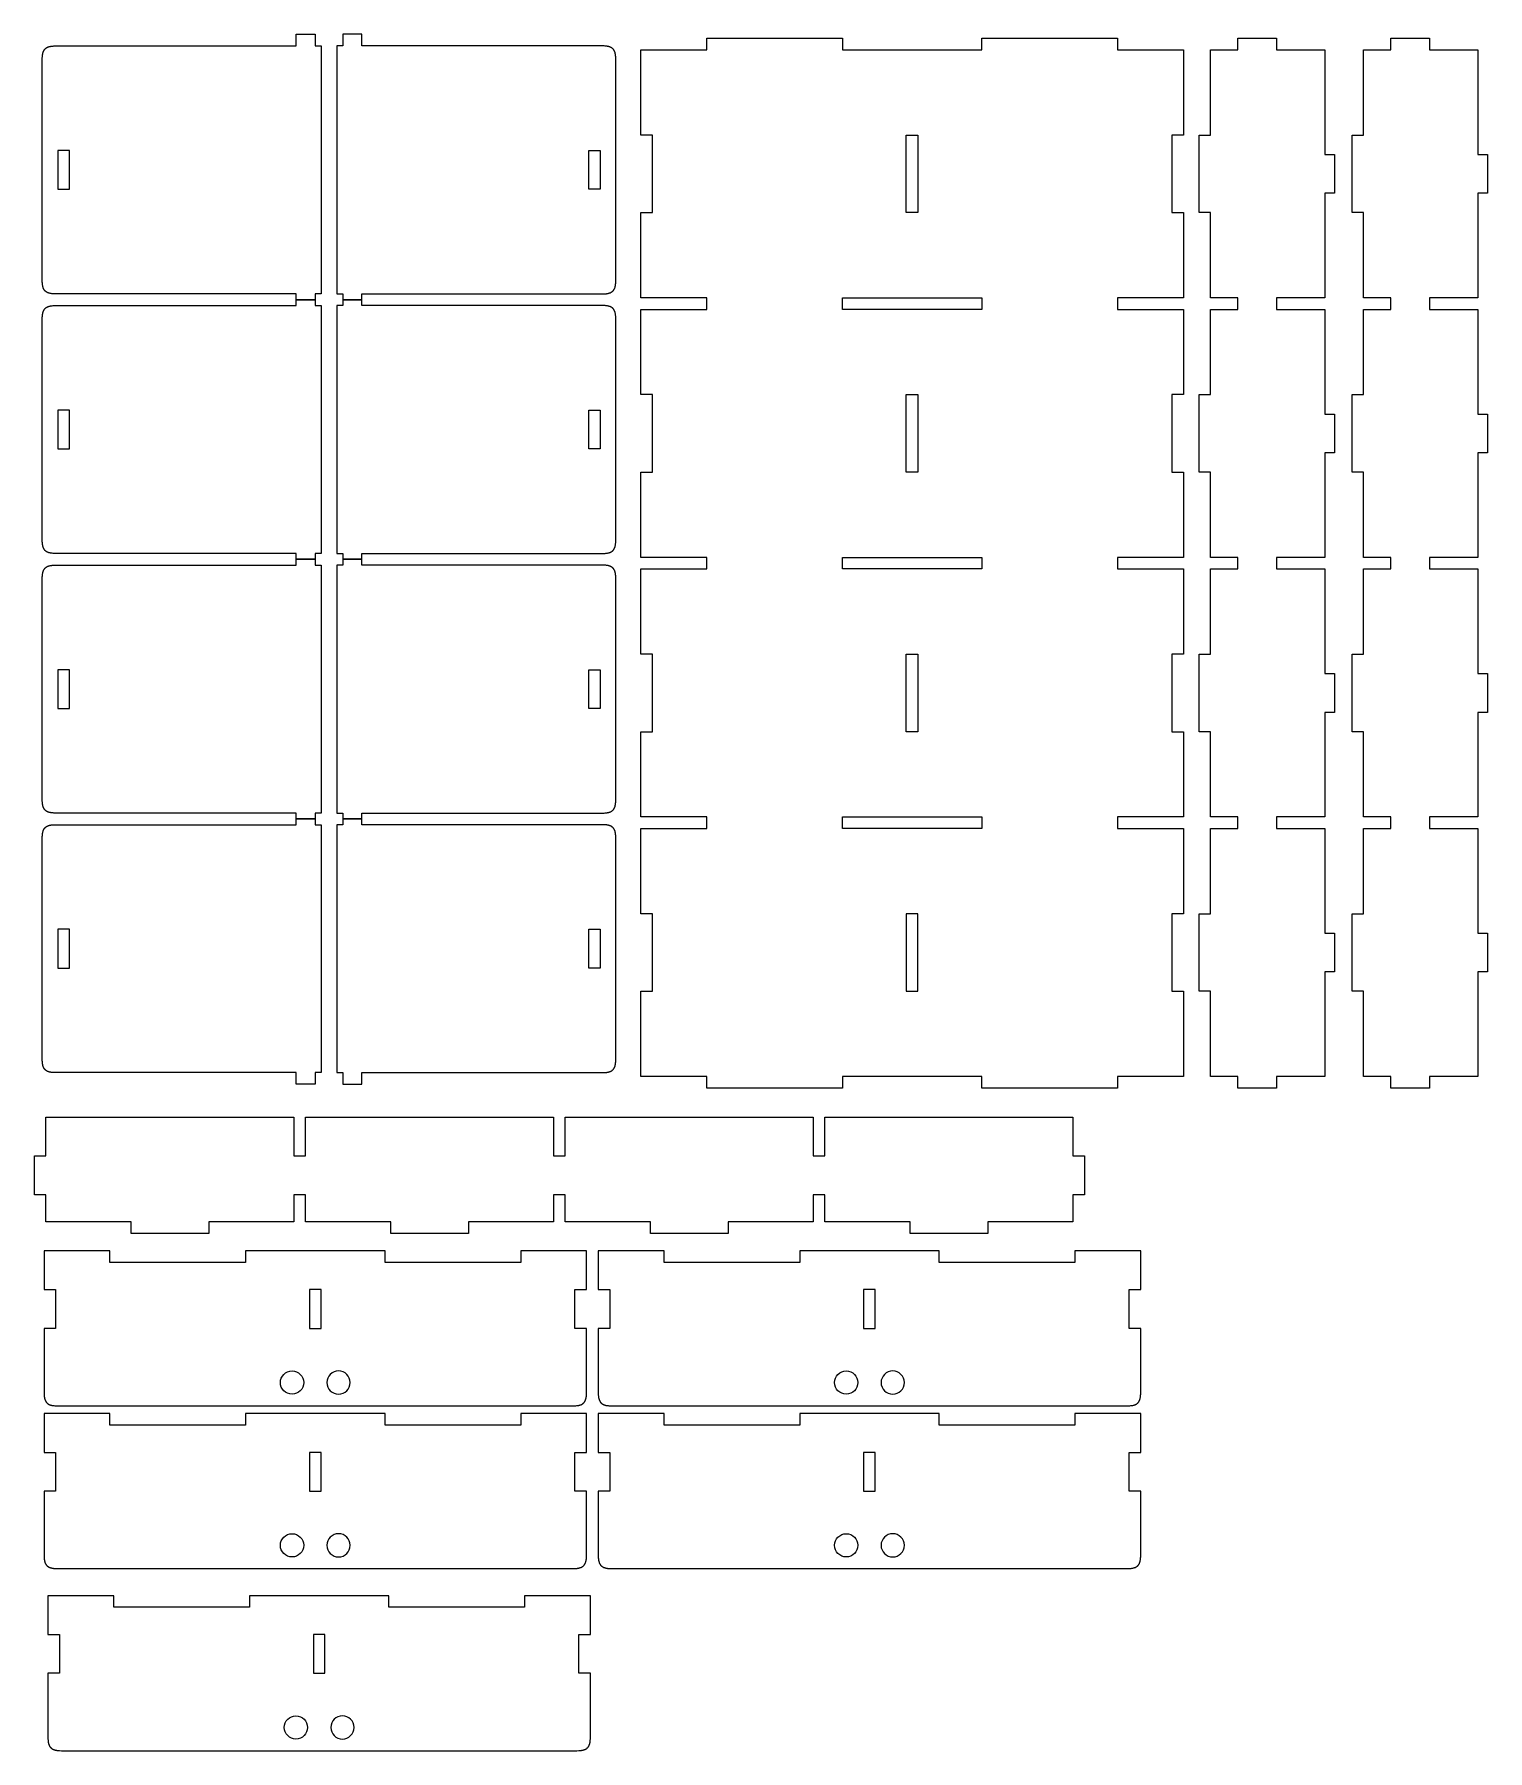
# Model space of a CAD drawing. Extents: x -250 to 126, y -771 to -328.
import ezdxf

# ---------------------------------------------------------------- set-up
doc = ezdxf.new("R2010")
doc.units = 0
doc.layers.add('DEFAULT', color=7, linetype='CONTINUOUS')

msp = doc.modelspace()

# ---------------------------------------------------------------- linework, layer by layer
at = {"layer": 'DEFAULT'}
for points in [[(-243.45, -331), (-181.91, -331), (-181.91, -328), (-177, -328), (-177, -331), (-175.45, -331), (-175.45, -395), (-177, -395), (-177, -396.5), (-181.91, -396.5), (-181.91, -395), (-243.45, -395), (-243.95, -395), (-244.44, -394.99), (-244.67, -394.97), (-244.91, -394.95), (-245.02, -394.94), (-245.13, -394.93), (-245.24, -394.91), (-245.34, -394.89), (-245.45, -394.87), (-245.55, -394.85), (-245.65, -394.82), (-245.75, -394.79), (-245.84, -394.76), (-245.93, -394.73), (-245.98, -394.71), (-246.02, -394.7), (-246.07, -394.68), (-246.11, -394.66), (-246.15, -394.64), (-246.19, -394.62), (-246.24, -394.59), (-246.28, -394.57), (-246.32, -394.55), (-246.35, -394.53), (-246.39, -394.5), (-246.43, -394.48), (-246.47, -394.45), (-246.5, -394.42), (-246.54, -394.4), (-246.57, -394.37), (-246.61, -394.34), (-246.64, -394.31), (-246.67, -394.28), (-246.7, -394.25), (-246.73, -394.22), (-246.76, -394.19), (-246.79, -394.15), (-246.82, -394.12), (-246.85, -394.08), (-246.88, -394.05), (-246.9, -394.01), (-246.93, -393.98), (-246.95, -393.94), (-246.98, -393.9), (-247, -393.86), (-247.03, -393.82), (-247.05, -393.78), (-247.07, -393.74), (-247.09, -393.7), (-247.11, -393.66), (-247.13, -393.61), (-247.15, -393.57), (-247.17, -393.53), (-247.18, -393.48), (-247.22, -393.39), (-247.25, -393.29), (-247.27, -393.2), (-247.3, -393.1), (-247.32, -392.99), (-247.34, -392.89), (-247.36, -392.78), (-247.38, -392.68), (-247.39, -392.56), (-247.41, -392.45), (-247.42, -392.22), (-247.44, -391.99), (-247.45, -391.5), (-247.45, -391), (-247.45, -335), (-247.45, -334.5), (-247.44, -334.01), (-247.42, -333.78), (-247.41, -333.55), (-247.39, -333.44), (-247.38, -333.32), (-247.36, -333.22), (-247.34, -333.11), (-247.32, -333.01), (-247.3, -332.9), (-247.27, -332.8), (-247.25, -332.71), (-247.22, -332.61), (-247.18, -332.52), (-247.17, -332.47), (-247.15, -332.43), (-247.13, -332.39), (-247.11, -332.34), (-247.09, -332.3), (-247.07, -332.26), (-247.05, -332.22), (-247.03, -332.18), (-247, -332.14), (-246.98, -332.1), (-246.95, -332.06), (-246.93, -332.02), (-246.9, -331.99), (-246.88, -331.95), (-246.85, -331.92), (-246.82, -331.88), (-246.79, -331.85), (-246.76, -331.81), (-246.73, -331.78), (-246.7, -331.75), (-246.67, -331.72), (-246.64, -331.69), (-246.61, -331.66), (-246.57, -331.63), (-246.54, -331.6), (-246.5, -331.58), (-246.47, -331.55), (-246.43, -331.52), (-246.39, -331.5), (-246.35, -331.47), (-246.32, -331.45), (-246.28, -331.43), (-246.24, -331.41), (-246.19, -331.38), (-246.15, -331.36), (-246.11, -331.34), (-246.07, -331.32), (-246.02, -331.3), (-245.98, -331.29), (-245.93, -331.27), (-245.84, -331.24), (-245.75, -331.21), (-245.65, -331.18), (-245.55, -331.15), (-245.45, -331.13), (-245.34, -331.11), (-245.24, -331.09), (-245.13, -331.07), (-245.02, -331.06), (-244.91, -331.05), (-244.67, -331.03), (-244.44, -331.01), (-243.95, -331)], [(-103.45, -331), (-165, -331), (-165, -328), (-169.91, -328), (-169.91, -331), (-171.45, -331), (-171.45, -395), (-169.91, -395), (-169.91, -396.5), (-165, -396.5), (-165, -395), (-103.45, -395), (-102.95, -395), (-102.47, -394.99), (-102.23, -394.97), (-102, -394.95), (-101.89, -394.94), (-101.78, -394.93), (-101.67, -394.91), (-101.56, -394.89), (-101.46, -394.87), (-101.36, -394.85), (-101.26, -394.82), (-101.16, -394.79), (-101.06, -394.76), (-100.97, -394.73), (-100.93, -394.71), (-100.88, -394.7), (-100.84, -394.68), (-100.8, -394.66), (-100.75, -394.64), (-100.71, -394.62), (-100.67, -394.59), (-100.63, -394.57), (-100.59, -394.55), (-100.55, -394.53), (-100.51, -394.5), (-100.48, -394.48), (-100.44, -394.45), (-100.4, -394.42), (-100.37, -394.4), (-100.33, -394.37), (-100.3, -394.34), (-100.27, -394.31), (-100.23, -394.28), (-100.2, -394.25), (-100.17, -394.22), (-100.14, -394.19), (-100.11, -394.15), (-100.08, -394.12), (-100.06, -394.08), (-100.03, -394.05), (-100, -394.01), (-99.98, -393.98), (-99.95, -393.94), (-99.93, -393.9), (-99.9, -393.86), (-99.88, -393.82), (-99.86, -393.78), (-99.84, -393.74), (-99.82, -393.7), (-99.8, -393.66), (-99.78, -393.61), (-99.76, -393.57), (-99.74, -393.53), (-99.72, -393.48), (-99.69, -393.39), (-99.66, -393.29), (-99.63, -393.2), (-99.61, -393.1), (-99.58, -392.99), (-99.56, -392.89), (-99.54, -392.78), (-99.53, -392.68), (-99.51, -392.56), (-99.5, -392.45), (-99.48, -392.22), (-99.47, -391.99), (-99.45, -391.5), (-99.45, -391), (-99.45, -335), (-99.45, -334.5), (-99.47, -334.01), (-99.48, -333.78), (-99.5, -333.55), (-99.51, -333.44), (-99.53, -333.32), (-99.54, -333.22), (-99.56, -333.11), (-99.58, -333.01), (-99.61, -332.9), (-99.63, -332.8), (-99.66, -332.71), (-99.69, -332.61), (-99.72, -332.52), (-99.74, -332.47), (-99.76, -332.43), (-99.78, -332.39), (-99.8, -332.34), (-99.82, -332.3), (-99.84, -332.26), (-99.86, -332.22), (-99.88, -332.18), (-99.9, -332.14), (-99.93, -332.1), (-99.95, -332.06), (-99.98, -332.02), (-100, -331.99), (-100.03, -331.95), (-100.06, -331.92), (-100.08, -331.88), (-100.11, -331.85), (-100.14, -331.81), (-100.17, -331.78), (-100.2, -331.75), (-100.23, -331.72), (-100.27, -331.69), (-100.3, -331.66), (-100.33, -331.63), (-100.37, -331.6), (-100.4, -331.58), (-100.44, -331.55), (-100.48, -331.52), (-100.51, -331.5), (-100.55, -331.47), (-100.59, -331.45), (-100.63, -331.43), (-100.67, -331.41), (-100.71, -331.38), (-100.75, -331.36), (-100.8, -331.34), (-100.84, -331.32), (-100.88, -331.3), (-100.93, -331.29), (-100.97, -331.27), (-101.06, -331.24), (-101.16, -331.21), (-101.26, -331.18), (-101.36, -331.15), (-101.46, -331.13), (-101.56, -331.11), (-101.67, -331.09), (-101.78, -331.07), (-101.89, -331.06), (-102, -331.05), (-102.23, -331.03), (-102.47, -331.01), (-102.95, -331)], [(47, -374), (47, -396), (30, -396), (30, -399), (47, -399), (47, -421), (44, -421), (44, -441), (47, -441), (47, -463), (30, -463), (30, -466), (47, -466), (47, -488), (44, -488), (44, -508), (47, -508), (47, -530), (30, -530), (30, -533), (47, -533), (47, -555), (44, -555), (44, -575), (47, -575), (47, -597), (30, -597), (30, -600), (-5, -600), (-5, -597), (-41, -597), (-41, -600), (-76, -600), (-76, -597), (-93, -597), (-93, -575), (-90, -575), (-90, -555), (-93, -555), (-93, -533), (-76, -533), (-76, -530), (-93, -530), (-93, -508), (-90, -508), (-90, -488), (-93, -488), (-93, -466), (-76, -466), (-76, -463), (-93, -463), (-93, -441), (-90, -441), (-90, -421), (-93, -421), (-93, -399), (-76, -399), (-76, -396), (-93, -396), (-93, -374), (-90, -374), (-90, -354), (-93, -354), (-93, -332), (-76, -332), (-76, -329), (-41, -329), (-41, -332), (-5, -332), (-5, -329), (30, -329), (30, -332), (47, -332), (47, -354), (44, -354), (44, -374)], [(83.52, -463), (71.04, -463), (71.04, -466), (83.52, -466), (83.52, -493), (86.04, -493), (86.04, -503), (83.52, -503), (83.52, -530), (71.04, -530), (71.04, -533), (83.52, -533), (83.52, -560), (86.04, -560), (86.04, -570), (83.52, -570), (83.52, -597), (71.04, -597), (71.04, -600), (61.04, -600), (61.04, -597), (54.04, -597), (54.04, -575), (51.04, -575), (51.04, -555), (54.04, -555), (54.04, -533), (61.04, -533), (61.04, -530), (54.04, -530), (54.04, -508), (51.04, -508), (51.04, -488), (54.04, -488), (54.04, -466), (61.04, -466), (61.04, -463), (54.04, -463), (54.04, -441), (51.04, -441), (51.04, -421), (54.04, -421), (54.04, -399), (61.04, -399), (61.04, -396), (54.04, -396), (54.04, -374), (51.04, -374), (51.04, -354), (54.04, -354), (54.04, -332), (61.04, -332), (61.04, -329), (71.04, -329), (71.04, -332), (83.52, -332), (83.52, -359), (86.04, -359), (86.04, -369), (83.52, -369), (83.52, -396), (71.04, -396), (71.04, -399), (83.52, -399), (83.52, -426), (86.04, -426), (86.04, -436), (83.52, -436)], [(123, -463), (110.52, -463), (110.52, -466), (123, -466), (123, -493), (125.52, -493), (125.52, -503), (123, -503), (123, -530), (110.52, -530), (110.52, -533), (123, -533), (123, -560), (125.52, -560), (125.52, -570), (123, -570), (123, -597), (110.52, -597), (110.52, -600), (100.52, -600), (100.52, -597), (93.52, -597), (93.52, -575), (90.52, -575), (90.52, -555), (93.52, -555), (93.52, -533), (100.52, -533), (100.52, -530), (93.52, -530), (93.52, -508), (90.52, -508), (90.52, -488), (93.52, -488), (93.52, -466), (100.52, -466), (100.52, -463), (93.52, -463), (93.52, -441), (90.52, -441), (90.52, -421), (93.52, -421), (93.52, -399), (100.52, -399), (100.52, -396), (93.52, -396), (93.52, -374), (90.52, -374), (90.52, -354), (93.52, -354), (93.52, -332), (100.52, -332), (100.52, -329), (110.52, -329), (110.52, -332), (123, -332), (123, -359), (125.52, -359), (125.52, -369), (123, -369), (123, -396), (110.52, -396), (110.52, -399), (123, -399), (123, -426), (125.52, -426), (125.52, -436), (123, -436)], [(-21.5, -354), (-21.5, -374), (-24.5, -374), (-24.5, -354)], [(-243.45, -368), (-240.45, -368), (-240.45, -358), (-243.45, -358)], [(-103.45, -368), (-106.45, -368), (-106.45, -358), (-103.45, -358)], [(-243.45, -462), (-243.95, -462), (-244.44, -461.99), (-244.67, -461.97), (-244.91, -461.95), (-245.02, -461.94), (-245.13, -461.93), (-245.24, -461.91), (-245.34, -461.89), (-245.45, -461.87), (-245.55, -461.85), (-245.65, -461.82), (-245.75, -461.79), (-245.84, -461.76), (-245.93, -461.73), (-245.98, -461.71), (-246.02, -461.7), (-246.07, -461.68), (-246.11, -461.66), (-246.15, -461.64), (-246.19, -461.62), (-246.24, -461.59), (-246.28, -461.57), (-246.32, -461.55), (-246.35, -461.53), (-246.39, -461.5), (-246.43, -461.48), (-246.47, -461.45), (-246.5, -461.42), (-246.54, -461.4), (-246.57, -461.37), (-246.61, -461.34), (-246.64, -461.31), (-246.67, -461.28), (-246.7, -461.25), (-246.73, -461.22), (-246.76, -461.19), (-246.79, -461.15), (-246.82, -461.12), (-246.85, -461.08), (-246.88, -461.05), (-246.9, -461.01), (-246.93, -460.98), (-246.95, -460.94), (-246.98, -460.9), (-247, -460.86), (-247.03, -460.82), (-247.05, -460.78), (-247.07, -460.74), (-247.09, -460.7), (-247.11, -460.66), (-247.13, -460.61), (-247.15, -460.57), (-247.17, -460.53), (-247.18, -460.48), (-247.22, -460.39), (-247.25, -460.29), (-247.27, -460.2), (-247.3, -460.1), (-247.32, -459.99), (-247.34, -459.89), (-247.36, -459.78), (-247.38, -459.68), (-247.39, -459.56), (-247.41, -459.45), (-247.42, -459.22), (-247.44, -458.99), (-247.45, -458.5), (-247.45, -458), (-247.45, -402), (-247.45, -401.5), (-247.44, -401.01), (-247.42, -400.78), (-247.41, -400.55), (-247.39, -400.44), (-247.38, -400.32), (-247.36, -400.22), (-247.34, -400.11), (-247.32, -400.01), (-247.3, -399.9), (-247.27, -399.8), (-247.25, -399.71), (-247.22, -399.61), (-247.18, -399.52), (-247.17, -399.47), (-247.15, -399.43), (-247.13, -399.39), (-247.11, -399.34), (-247.09, -399.3), (-247.07, -399.26), (-247.05, -399.22), (-247.03, -399.18), (-247, -399.14), (-246.98, -399.1), (-246.95, -399.06), (-246.93, -399.02), (-246.9, -398.99), (-246.88, -398.95), (-246.85, -398.92), (-246.82, -398.88), (-246.79, -398.85), (-246.76, -398.81), (-246.73, -398.78), (-246.7, -398.75), (-246.67, -398.72), (-246.64, -398.69), (-246.61, -398.66), (-246.57, -398.63), (-246.54, -398.6), (-246.5, -398.58), (-246.47, -398.55), (-246.43, -398.52), (-246.39, -398.5), (-246.35, -398.47), (-246.32, -398.45), (-246.28, -398.43), (-246.24, -398.41), (-246.19, -398.38), (-246.15, -398.36), (-246.11, -398.34), (-246.07, -398.32), (-246.02, -398.3), (-245.98, -398.29), (-245.93, -398.27), (-245.84, -398.24), (-245.75, -398.21), (-245.65, -398.18), (-245.55, -398.15), (-245.45, -398.13), (-245.34, -398.11), (-245.24, -398.09), (-245.13, -398.07), (-245.02, -398.06), (-244.91, -398.05), (-244.67, -398.03), (-244.44, -398.01), (-243.95, -398), (-243.45, -398), (-181.91, -398), (-181.91, -396.5), (-177, -396.5), (-177, -398), (-175.45, -398), (-175.45, -462), (-177, -462), (-177, -463.5), (-181.91, -463.5), (-181.91, -462)], [(-103.45, -462), (-102.95, -462), (-102.47, -461.99), (-102.23, -461.97), (-102, -461.95), (-101.89, -461.94), (-101.78, -461.93), (-101.67, -461.91), (-101.56, -461.89), (-101.46, -461.87), (-101.36, -461.85), (-101.26, -461.82), (-101.16, -461.79), (-101.06, -461.76), (-100.97, -461.73), (-100.93, -461.71), (-100.88, -461.7), (-100.84, -461.68), (-100.8, -461.66), (-100.75, -461.64), (-100.71, -461.62), (-100.67, -461.59), (-100.63, -461.57), (-100.59, -461.55), (-100.55, -461.53), (-100.51, -461.5), (-100.48, -461.48), (-100.44, -461.45), (-100.4, -461.42), (-100.37, -461.4), (-100.33, -461.37), (-100.3, -461.34), (-100.27, -461.31), (-100.23, -461.28), (-100.2, -461.25), (-100.17, -461.22), (-100.14, -461.19), (-100.11, -461.15), (-100.08, -461.12), (-100.06, -461.08), (-100.03, -461.05), (-100, -461.01), (-99.98, -460.98), (-99.95, -460.94), (-99.93, -460.9), (-99.9, -460.86), (-99.88, -460.82), (-99.86, -460.78), (-99.84, -460.74), (-99.82, -460.7), (-99.8, -460.66), (-99.78, -460.61), (-99.76, -460.57), (-99.74, -460.53), (-99.72, -460.48), (-99.69, -460.39), (-99.66, -460.29), (-99.63, -460.2), (-99.61, -460.1), (-99.58, -459.99), (-99.56, -459.89), (-99.54, -459.78), (-99.53, -459.68), (-99.51, -459.56), (-99.5, -459.45), (-99.48, -459.22), (-99.47, -458.99), (-99.45, -458.5), (-99.45, -458), (-99.45, -402), (-99.45, -401.5), (-99.47, -401.01), (-99.48, -400.78), (-99.5, -400.55), (-99.51, -400.44), (-99.53, -400.32), (-99.54, -400.22), (-99.56, -400.11), (-99.58, -400.01), (-99.61, -399.9), (-99.63, -399.8), (-99.66, -399.71), (-99.69, -399.61), (-99.72, -399.52), (-99.74, -399.47), (-99.76, -399.43), (-99.78, -399.39), (-99.8, -399.34), (-99.82, -399.3), (-99.84, -399.26), (-99.86, -399.22), (-99.88, -399.18), (-99.9, -399.14), (-99.93, -399.1), (-99.95, -399.06), (-99.98, -399.02), (-100, -398.99), (-100.03, -398.95), (-100.06, -398.92), (-100.08, -398.88), (-100.11, -398.85), (-100.14, -398.81), (-100.17, -398.78), (-100.2, -398.75), (-100.23, -398.72), (-100.27, -398.69), (-100.3, -398.66), (-100.33, -398.63), (-100.37, -398.6), (-100.4, -398.58), (-100.44, -398.55), (-100.48, -398.52), (-100.51, -398.5), (-100.55, -398.47), (-100.59, -398.45), (-100.63, -398.43), (-100.67, -398.41), (-100.71, -398.38), (-100.75, -398.36), (-100.8, -398.34), (-100.84, -398.32), (-100.88, -398.3), (-100.93, -398.29), (-100.97, -398.27), (-101.06, -398.24), (-101.16, -398.21), (-101.26, -398.18), (-101.36, -398.15), (-101.46, -398.13), (-101.56, -398.11), (-101.67, -398.09), (-101.78, -398.07), (-101.89, -398.06), (-102, -398.05), (-102.23, -398.03), (-102.47, -398.01), (-102.95, -398), (-103.45, -398), (-165, -398), (-165, -396.5), (-169.91, -396.5), (-169.91, -398), (-171.45, -398), (-171.45, -462), (-169.91, -462), (-169.91, -463.5), (-165, -463.5), (-165, -462)], [(-5, -399), (-41, -399), (-41, -396), (-5, -396)], [(-243.45, -435), (-240.45, -435), (-240.45, -425), (-243.45, -425)], [(-103.45, -435), (-106.45, -435), (-106.45, -425), (-103.45, -425)], [(-21.5, -421), (-21.5, -441), (-24.5, -441), (-24.5, -421)], [(-243.45, -529), (-243.95, -529), (-244.44, -528.99), (-244.67, -528.97), (-244.91, -528.95), (-245.02, -528.94), (-245.13, -528.93), (-245.24, -528.91), (-245.34, -528.89), (-245.45, -528.87), (-245.55, -528.85), (-245.65, -528.82), (-245.75, -528.79), (-245.84, -528.76), (-245.93, -528.73), (-245.98, -528.71), (-246.02, -528.7), (-246.07, -528.68), (-246.11, -528.66), (-246.15, -528.64), (-246.19, -528.62), (-246.24, -528.59), (-246.28, -528.57), (-246.32, -528.55), (-246.35, -528.53), (-246.39, -528.5), (-246.43, -528.48), (-246.47, -528.45), (-246.5, -528.42), (-246.54, -528.4), (-246.57, -528.37), (-246.61, -528.34), (-246.64, -528.31), (-246.67, -528.28), (-246.7, -528.25), (-246.73, -528.22), (-246.76, -528.19), (-246.79, -528.15), (-246.82, -528.12), (-246.85, -528.08), (-246.88, -528.05), (-246.9, -528.01), (-246.93, -527.98), (-246.95, -527.94), (-246.98, -527.9), (-247, -527.86), (-247.03, -527.82), (-247.05, -527.78), (-247.07, -527.74), (-247.09, -527.7), (-247.11, -527.66), (-247.13, -527.61), (-247.15, -527.57), (-247.17, -527.53), (-247.18, -527.48), (-247.22, -527.39), (-247.25, -527.29), (-247.27, -527.2), (-247.3, -527.1), (-247.32, -526.99), (-247.34, -526.89), (-247.36, -526.78), (-247.38, -526.68), (-247.39, -526.56), (-247.41, -526.45), (-247.42, -526.22), (-247.44, -525.99), (-247.45, -525.5), (-247.45, -525), (-247.45, -469), (-247.45, -468.5), (-247.44, -468.01), (-247.42, -467.78), (-247.41, -467.55), (-247.39, -467.44), (-247.38, -467.32), (-247.36, -467.22), (-247.34, -467.11), (-247.32, -467.01), (-247.3, -466.9), (-247.27, -466.8), (-247.25, -466.71), (-247.22, -466.61), (-247.18, -466.52), (-247.17, -466.47), (-247.15, -466.43), (-247.13, -466.39), (-247.11, -466.34), (-247.09, -466.3), (-247.07, -466.26), (-247.05, -466.22), (-247.03, -466.18), (-247, -466.14), (-246.98, -466.1), (-246.95, -466.06), (-246.93, -466.02), (-246.9, -465.99), (-246.88, -465.95), (-246.85, -465.92), (-246.82, -465.88), (-246.79, -465.85), (-246.76, -465.81), (-246.73, -465.78), (-246.7, -465.75), (-246.67, -465.72), (-246.64, -465.69), (-246.61, -465.66), (-246.57, -465.63), (-246.54, -465.6), (-246.5, -465.58), (-246.47, -465.55), (-246.43, -465.52), (-246.39, -465.5), (-246.35, -465.47), (-246.32, -465.45), (-246.28, -465.43), (-246.24, -465.41), (-246.19, -465.38), (-246.15, -465.36), (-246.11, -465.34), (-246.07, -465.32), (-246.02, -465.3), (-245.98, -465.29), (-245.93, -465.27), (-245.84, -465.24), (-245.75, -465.21), (-245.65, -465.18), (-245.55, -465.15), (-245.45, -465.13), (-245.34, -465.11), (-245.24, -465.09), (-245.13, -465.07), (-245.02, -465.06), (-244.91, -465.05), (-244.67, -465.03), (-244.44, -465.01), (-243.95, -465), (-243.45, -465), (-181.91, -465), (-181.91, -463.5), (-177, -463.5), (-177, -465), (-175.45, -465), (-175.45, -529), (-177, -529), (-177, -530.5), (-181.91, -530.5), (-181.91, -529)], [(-103.45, -529), (-102.95, -529), (-102.47, -528.99), (-102.23, -528.97), (-102, -528.95), (-101.89, -528.94), (-101.78, -528.93), (-101.67, -528.91), (-101.56, -528.89), (-101.46, -528.87), (-101.36, -528.85), (-101.26, -528.82), (-101.16, -528.79), (-101.06, -528.76), (-100.97, -528.73), (-100.93, -528.71), (-100.88, -528.7), (-100.84, -528.68), (-100.8, -528.66), (-100.75, -528.64), (-100.71, -528.62), (-100.67, -528.59), (-100.63, -528.57), (-100.59, -528.55), (-100.55, -528.53), (-100.51, -528.5), (-100.48, -528.48), (-100.44, -528.45), (-100.4, -528.42), (-100.37, -528.4), (-100.33, -528.37), (-100.3, -528.34), (-100.27, -528.31), (-100.23, -528.28), (-100.2, -528.25), (-100.17, -528.22), (-100.14, -528.19), (-100.11, -528.15), (-100.08, -528.12), (-100.06, -528.08), (-100.03, -528.05), (-100, -528.01), (-99.98, -527.98), (-99.95, -527.94), (-99.93, -527.9), (-99.9, -527.86), (-99.88, -527.82), (-99.86, -527.78), (-99.84, -527.74), (-99.82, -527.7), (-99.8, -527.66), (-99.78, -527.61), (-99.76, -527.57), (-99.74, -527.53), (-99.72, -527.48), (-99.69, -527.39), (-99.66, -527.29), (-99.63, -527.2), (-99.61, -527.1), (-99.58, -526.99), (-99.56, -526.89), (-99.54, -526.78), (-99.53, -526.68), (-99.51, -526.56), (-99.5, -526.45), (-99.48, -526.22), (-99.47, -525.99), (-99.45, -525.5), (-99.45, -525), (-99.45, -469), (-99.45, -468.5), (-99.47, -468.01), (-99.48, -467.78), (-99.5, -467.55), (-99.51, -467.44), (-99.53, -467.32), (-99.54, -467.22), (-99.56, -467.11), (-99.58, -467.01), (-99.61, -466.9), (-99.63, -466.8), (-99.66, -466.71), (-99.69, -466.61), (-99.72, -466.52), (-99.74, -466.47), (-99.76, -466.43), (-99.78, -466.39), (-99.8, -466.34), (-99.82, -466.3), (-99.84, -466.26), (-99.86, -466.22), (-99.88, -466.18), (-99.9, -466.14), (-99.93, -466.1), (-99.95, -466.06), (-99.98, -466.02), (-100, -465.99), (-100.03, -465.95), (-100.06, -465.92), (-100.08, -465.88), (-100.11, -465.85), (-100.14, -465.81), (-100.17, -465.78), (-100.2, -465.75), (-100.23, -465.72), (-100.27, -465.69), (-100.3, -465.66), (-100.33, -465.63), (-100.37, -465.6), (-100.4, -465.58), (-100.44, -465.55), (-100.48, -465.52), (-100.51, -465.5), (-100.55, -465.47), (-100.59, -465.45), (-100.63, -465.43), (-100.67, -465.41), (-100.71, -465.38), (-100.75, -465.36), (-100.8, -465.34), (-100.84, -465.32), (-100.88, -465.3), (-100.93, -465.29), (-100.97, -465.27), (-101.06, -465.24), (-101.16, -465.21), (-101.26, -465.18), (-101.36, -465.15), (-101.46, -465.13), (-101.56, -465.11), (-101.67, -465.09), (-101.78, -465.07), (-101.89, -465.06), (-102, -465.05), (-102.23, -465.03), (-102.47, -465.01), (-102.95, -465), (-103.45, -465), (-165, -465), (-165, -463.5), (-169.91, -463.5), (-169.91, -465), (-171.45, -465), (-171.45, -529), (-169.91, -529), (-169.91, -530.5), (-165, -530.5), (-165, -529)], [(-5, -466), (-41, -466), (-41, -463), (-5, -463)], [(-21.5, -488), (-21.5, -508), (-24.5, -508), (-24.5, -488)], [(-243.45, -502), (-240.45, -502), (-240.45, -492), (-243.45, -492)], [(-103.45, -502), (-106.45, -502), (-106.45, -492), (-103.45, -492)], [(-243.45, -532), (-181.91, -532), (-181.91, -530.5), (-177, -530.5), (-177, -532), (-175.45, -532), (-175.45, -596), (-177, -596), (-177, -599), (-181.91, -599), (-181.91, -596), (-243.45, -596), (-243.95, -596), (-244.44, -595.99), (-244.67, -595.97), (-244.91, -595.95), (-245.02, -595.94), (-245.13, -595.93), (-245.24, -595.91), (-245.34, -595.89), (-245.45, -595.87), (-245.55, -595.85), (-245.65, -595.82), (-245.75, -595.79), (-245.84, -595.76), (-245.93, -595.73), (-245.98, -595.71), (-246.02, -595.7), (-246.07, -595.68), (-246.11, -595.66), (-246.15, -595.64), (-246.19, -595.62), (-246.24, -595.59), (-246.28, -595.57), (-246.32, -595.55), (-246.35, -595.53), (-246.39, -595.5), (-246.43, -595.48), (-246.47, -595.45), (-246.5, -595.42), (-246.54, -595.4), (-246.57, -595.37), (-246.61, -595.34), (-246.64, -595.31), (-246.67, -595.28), (-246.7, -595.25), (-246.73, -595.22), (-246.76, -595.19), (-246.79, -595.15), (-246.82, -595.12), (-246.85, -595.08), (-246.88, -595.05), (-246.9, -595.01), (-246.93, -594.98), (-246.95, -594.94), (-246.98, -594.9), (-247, -594.86), (-247.03, -594.82), (-247.05, -594.78), (-247.07, -594.74), (-247.09, -594.7), (-247.11, -594.66), (-247.13, -594.61), (-247.15, -594.57), (-247.17, -594.53), (-247.18, -594.48), (-247.22, -594.39), (-247.25, -594.29), (-247.27, -594.2), (-247.3, -594.1), (-247.32, -593.99), (-247.34, -593.89), (-247.36, -593.78), (-247.38, -593.68), (-247.39, -593.56), (-247.41, -593.45), (-247.42, -593.22), (-247.44, -592.99), (-247.45, -592.5), (-247.45, -592), (-247.45, -536), (-247.45, -535.5), (-247.44, -535.01), (-247.42, -534.78), (-247.41, -534.55), (-247.39, -534.44), (-247.38, -534.32), (-247.36, -534.22), (-247.34, -534.11), (-247.32, -534.01), (-247.3, -533.9), (-247.27, -533.8), (-247.25, -533.71), (-247.22, -533.61), (-247.18, -533.52), (-247.17, -533.47), (-247.15, -533.43), (-247.13, -533.39), (-247.11, -533.34), (-247.09, -533.3), (-247.07, -533.26), (-247.05, -533.22), (-247.03, -533.18), (-247, -533.14), (-246.98, -533.1), (-246.95, -533.06), (-246.93, -533.02), (-246.9, -532.99), (-246.88, -532.95), (-246.85, -532.92), (-246.82, -532.88), (-246.79, -532.85), (-246.76, -532.81), (-246.73, -532.78), (-246.7, -532.75), (-246.67, -532.72), (-246.64, -532.69), (-246.61, -532.66), (-246.57, -532.63), (-246.54, -532.6), (-246.5, -532.58), (-246.47, -532.55), (-246.43, -532.52), (-246.39, -532.5), (-246.35, -532.47), (-246.32, -532.45), (-246.28, -532.43), (-246.24, -532.41), (-246.19, -532.38), (-246.15, -532.36), (-246.11, -532.34), (-246.07, -532.32), (-246.02, -532.3), (-245.98, -532.29), (-245.93, -532.27), (-245.84, -532.24), (-245.75, -532.21), (-245.65, -532.18), (-245.55, -532.15), (-245.45, -532.13), (-245.34, -532.11), (-245.24, -532.09), (-245.13, -532.07), (-245.02, -532.06), (-244.91, -532.05), (-244.67, -532.03), (-244.44, -532.01), (-243.95, -532)], [(-103.45, -532), (-165, -532), (-165, -530.5), (-169.91, -530.5), (-169.91, -532), (-171.45, -532), (-171.45, -596), (-169.91, -596), (-169.91, -599), (-165, -599), (-165, -596), (-103.45, -596), (-102.95, -596), (-102.47, -595.99), (-102.23, -595.97), (-102, -595.95), (-101.89, -595.94), (-101.78, -595.93), (-101.67, -595.91), (-101.56, -595.89), (-101.46, -595.87), (-101.36, -595.85), (-101.26, -595.82), (-101.16, -595.79), (-101.06, -595.76), (-100.97, -595.73), (-100.93, -595.71), (-100.88, -595.7), (-100.84, -595.68), (-100.8, -595.66), (-100.75, -595.64), (-100.71, -595.62), (-100.67, -595.59), (-100.63, -595.57), (-100.59, -595.55), (-100.55, -595.53), (-100.51, -595.5), (-100.48, -595.48), (-100.44, -595.45), (-100.4, -595.42), (-100.37, -595.4), (-100.33, -595.37), (-100.3, -595.34), (-100.27, -595.31), (-100.23, -595.28), (-100.2, -595.25), (-100.17, -595.22), (-100.14, -595.19), (-100.11, -595.15), (-100.08, -595.12), (-100.06, -595.08), (-100.03, -595.05), (-100, -595.01), (-99.98, -594.98), (-99.95, -594.94), (-99.93, -594.9), (-99.9, -594.86), (-99.88, -594.82), (-99.86, -594.78), (-99.84, -594.74), (-99.82, -594.7), (-99.8, -594.66), (-99.78, -594.61), (-99.76, -594.57), (-99.74, -594.53), (-99.72, -594.48), (-99.69, -594.39), (-99.66, -594.29), (-99.63, -594.2), (-99.61, -594.1), (-99.58, -593.99), (-99.56, -593.89), (-99.54, -593.78), (-99.53, -593.68), (-99.51, -593.56), (-99.5, -593.45), (-99.48, -593.22), (-99.47, -592.99), (-99.45, -592.5), (-99.45, -592), (-99.45, -536), (-99.45, -535.5), (-99.47, -535.01), (-99.48, -534.78), (-99.5, -534.55), (-99.51, -534.44), (-99.53, -534.32), (-99.54, -534.22), (-99.56, -534.11), (-99.58, -534.01), (-99.61, -533.9), (-99.63, -533.8), (-99.66, -533.71), (-99.69, -533.61), (-99.72, -533.52), (-99.74, -533.47), (-99.76, -533.43), (-99.78, -533.39), (-99.8, -533.34), (-99.82, -533.3), (-99.84, -533.26), (-99.86, -533.22), (-99.88, -533.18), (-99.9, -533.14), (-99.93, -533.1), (-99.95, -533.06), (-99.98, -533.02), (-100, -532.99), (-100.03, -532.95), (-100.06, -532.92), (-100.08, -532.88), (-100.11, -532.85), (-100.14, -532.81), (-100.17, -532.78), (-100.2, -532.75), (-100.23, -532.72), (-100.27, -532.69), (-100.3, -532.66), (-100.33, -532.63), (-100.37, -532.6), (-100.4, -532.58), (-100.44, -532.55), (-100.48, -532.52), (-100.51, -532.5), (-100.55, -532.47), (-100.59, -532.45), (-100.63, -532.43), (-100.67, -532.41), (-100.71, -532.38), (-100.75, -532.36), (-100.8, -532.34), (-100.84, -532.32), (-100.88, -532.3), (-100.93, -532.29), (-100.97, -532.27), (-101.06, -532.24), (-101.16, -532.21), (-101.26, -532.18), (-101.36, -532.15), (-101.46, -532.13), (-101.56, -532.11), (-101.67, -532.09), (-101.78, -532.07), (-101.89, -532.06), (-102, -532.05), (-102.23, -532.03), (-102.47, -532.01), (-102.95, -532)], [(-5, -533), (-41, -533), (-41, -530), (-5, -530)], [(-24.5, -555), (-24.5, -575), (-21.5, -575), (-21.5, -555)], [(-243.45, -569), (-240.45, -569), (-240.45, -559), (-243.45, -559)], [(-103.45, -569), (-106.45, -569), (-106.45, -559), (-103.45, -559)], [(-224.5, -637.5), (-224.5, -634.5), (-246.5, -634.5), (-246.5, -627.5), (-249.5, -627.5), (-249.5, -617.5), (-246.5, -617.5), (-246.5, -607.5), (-182.5, -607.5), (-182.5, -617.5), (-179.5, -617.5), (-179.5, -607.5), (-115.5, -607.5), (-115.5, -617.5), (-112.5, -617.5), (-112.5, -607.5), (-48.5, -607.5), (-48.5, -617.5), (-45.5, -617.5), (-45.5, -607.5), (18.5, -607.5), (18.5, -617.5), (21.5, -617.5), (21.5, -627.5), (18.5, -627.5), (18.5, -634.5), (-3.5, -634.5), (-3.5, -637.5), (-23.5, -637.5), (-23.5, -634.5), (-45.5, -634.5), (-45.5, -627.5), (-48.5, -627.5), (-48.5, -634.5), (-70.5, -634.5), (-70.5, -637.5), (-90.5, -637.5), (-90.5, -634.5), (-112.5, -634.5), (-112.5, -627.5), (-115.5, -627.5), (-115.5, -634.5), (-137.5, -634.5), (-137.5, -637.5), (-157.5, -637.5), (-157.5, -634.5), (-179.5, -634.5), (-179.5, -627.5), (-182.5, -627.5), (-182.5, -634.5), (-204.5, -634.5), (-204.5, -637.5)], [(-247, -678), (-247, -678.5), (-246.99, -678.99), (-246.97, -679.22), (-246.95, -679.45), (-246.94, -679.56), (-246.93, -679.68), (-246.91, -679.78), (-246.89, -679.89), (-246.87, -679.99), (-246.85, -680.1), (-246.82, -680.2), (-246.79, -680.29), (-246.76, -680.39), (-246.73, -680.48), (-246.71, -680.53), (-246.7, -680.57), (-246.68, -680.61), (-246.66, -680.66), (-246.64, -680.7), (-246.62, -680.74), (-246.59, -680.78), (-246.57, -680.82), (-246.55, -680.86), (-246.53, -680.9), (-246.5, -680.94), (-246.48, -680.98), (-246.45, -681.01), (-246.42, -681.05), (-246.4, -681.08), (-246.37, -681.12), (-246.34, -681.15), (-246.31, -681.19), (-246.28, -681.22), (-246.25, -681.25), (-246.22, -681.28), (-246.19, -681.31), (-246.15, -681.34), (-246.12, -681.37), (-246.08, -681.4), (-246.05, -681.42), (-246.01, -681.45), (-245.98, -681.48), (-245.94, -681.5), (-245.9, -681.53), (-245.86, -681.55), (-245.82, -681.57), (-245.78, -681.59), (-245.74, -681.62), (-245.7, -681.64), (-245.66, -681.66), (-245.61, -681.68), (-245.57, -681.7), (-245.53, -681.71), (-245.48, -681.73), (-245.39, -681.76), (-245.29, -681.79), (-245.2, -681.82), (-245.1, -681.85), (-244.99, -681.87), (-244.89, -681.89), (-244.78, -681.91), (-244.68, -681.93), (-244.56, -681.94), (-244.45, -681.95), (-244.22, -681.97), (-243.99, -681.99), (-243.5, -682), (-243, -682), (-111, -682), (-110.5, -682), (-110.01, -681.99), (-109.78, -681.97), (-109.55, -681.95), (-109.44, -681.94), (-109.32, -681.93), (-109.22, -681.91), (-109.11, -681.89), (-109.01, -681.87), (-108.9, -681.85), (-108.8, -681.82), (-108.71, -681.79), (-108.61, -681.76), (-108.52, -681.73), (-108.47, -681.71), (-108.43, -681.7), (-108.39, -681.68), (-108.34, -681.66), (-108.3, -681.64), (-108.26, -681.62), (-108.22, -681.59), (-108.18, -681.57), (-108.14, -681.55), (-108.1, -681.53), (-108.06, -681.5), (-108.02, -681.48), (-107.99, -681.45), (-107.95, -681.42), (-107.92, -681.4), (-107.88, -681.37), (-107.85, -681.34), (-107.81, -681.31), (-107.78, -681.28), (-107.75, -681.25), (-107.72, -681.22), (-107.69, -681.19), (-107.66, -681.15), (-107.63, -681.12), (-107.6, -681.08), (-107.58, -681.05), (-107.55, -681.01), (-107.52, -680.98), (-107.5, -680.94), (-107.47, -680.9), (-107.45, -680.86), (-107.43, -680.82), (-107.41, -680.78), (-107.38, -680.74), (-107.36, -680.7), (-107.34, -680.66), (-107.32, -680.61), (-107.3, -680.57), (-107.29, -680.53), (-107.27, -680.48), (-107.24, -680.39), (-107.21, -680.29), (-107.18, -680.2), (-107.15, -680.1), (-107.13, -679.99), (-107.11, -679.89), (-107.09, -679.78), (-107.07, -679.68), (-107.06, -679.56), (-107.05, -679.45), (-107.03, -679.22), (-107.01, -678.99), (-107, -678.5), (-107, -678), (-107, -662), (-110, -662), (-110, -652), (-107, -652), (-107, -642), (-124, -642), (-124, -645), (-159, -645), (-159, -642), (-195, -642), (-195, -645), (-230, -645), (-230, -642), (-247, -642), (-247, -652), (-244, -652), (-244, -662), (-247, -662)], [(-104, -678), (-104, -678.5), (-103.99, -678.99), (-103.97, -679.22), (-103.95, -679.45), (-103.94, -679.56), (-103.93, -679.68), (-103.91, -679.78), (-103.89, -679.89), (-103.87, -679.99), (-103.85, -680.1), (-103.82, -680.2), (-103.79, -680.29), (-103.76, -680.39), (-103.73, -680.48), (-103.71, -680.53), (-103.7, -680.57), (-103.68, -680.61), (-103.66, -680.66), (-103.64, -680.7), (-103.62, -680.74), (-103.59, -680.78), (-103.57, -680.82), (-103.55, -680.86), (-103.53, -680.9), (-103.5, -680.94), (-103.48, -680.98), (-103.45, -681.01), (-103.42, -681.05), (-103.4, -681.08), (-103.37, -681.12), (-103.34, -681.15), (-103.31, -681.19), (-103.28, -681.22), (-103.25, -681.25), (-103.22, -681.28), (-103.19, -681.31), (-103.15, -681.34), (-103.12, -681.37), (-103.08, -681.4), (-103.05, -681.42), (-103.01, -681.45), (-102.98, -681.48), (-102.94, -681.5), (-102.9, -681.53), (-102.86, -681.55), (-102.82, -681.57), (-102.78, -681.59), (-102.74, -681.62), (-102.7, -681.64), (-102.66, -681.66), (-102.61, -681.68), (-102.57, -681.7), (-102.53, -681.71), (-102.48, -681.73), (-102.39, -681.76), (-102.29, -681.79), (-102.2, -681.82), (-102.1, -681.85), (-101.99, -681.87), (-101.89, -681.89), (-101.78, -681.91), (-101.68, -681.93), (-101.56, -681.94), (-101.45, -681.95), (-101.22, -681.97), (-100.99, -681.99), (-100.5, -682), (-100, -682), (32, -682), (32.5, -682), (32.99, -681.99), (33.22, -681.97), (33.45, -681.95), (33.56, -681.94), (33.68, -681.93), (33.78, -681.91), (33.89, -681.89), (33.99, -681.87), (34.1, -681.85), (34.2, -681.82), (34.29, -681.79), (34.39, -681.76), (34.48, -681.73), (34.53, -681.71), (34.57, -681.7), (34.61, -681.68), (34.66, -681.66), (34.7, -681.64), (34.74, -681.62), (34.78, -681.59), (34.82, -681.57), (34.86, -681.55), (34.9, -681.53), (34.94, -681.5), (34.98, -681.48), (35.01, -681.45), (35.05, -681.42), (35.08, -681.4), (35.12, -681.37), (35.15, -681.34), (35.19, -681.31), (35.22, -681.28), (35.25, -681.25), (35.28, -681.22), (35.31, -681.19), (35.34, -681.15), (35.37, -681.12), (35.4, -681.08), (35.42, -681.05), (35.45, -681.01), (35.48, -680.98), (35.5, -680.94), (35.53, -680.9), (35.55, -680.86), (35.57, -680.82), (35.59, -680.78), (35.62, -680.74), (35.64, -680.7), (35.66, -680.66), (35.68, -680.61), (35.7, -680.57), (35.71, -680.53), (35.73, -680.48), (35.76, -680.39), (35.79, -680.29), (35.82, -680.2), (35.85, -680.1), (35.87, -679.99), (35.89, -679.89), (35.91, -679.78), (35.93, -679.68), (35.94, -679.56), (35.95, -679.45), (35.97, -679.22), (35.99, -678.99), (36, -678.5), (36, -678), (36, -662), (33, -662), (33, -652), (36, -652), (36, -642), (19, -642), (19, -645), (-16, -645), (-16, -642), (-52, -642), (-52, -645), (-87, -645), (-87, -642), (-104, -642), (-104, -652), (-101, -652), (-101, -662), (-104, -662)], [(-175.5, -662), (-175.5, -652), (-178.5, -652), (-178.5, -662)], [(-32.5, -662), (-32.5, -652), (-35.5, -652), (-35.5, -662)], [(-247, -720), (-247, -720.5), (-246.99, -720.99), (-246.97, -721.22), (-246.95, -721.45), (-246.94, -721.56), (-246.93, -721.68), (-246.91, -721.78), (-246.89, -721.89), (-246.87, -721.99), (-246.85, -722.1), (-246.82, -722.2), (-246.79, -722.29), (-246.76, -722.39), (-246.73, -722.48), (-246.71, -722.53), (-246.7, -722.57), (-246.68, -722.61), (-246.66, -722.66), (-246.64, -722.7), (-246.62, -722.74), (-246.59, -722.78), (-246.57, -722.82), (-246.55, -722.86), (-246.53, -722.9), (-246.5, -722.94), (-246.48, -722.98), (-246.45, -723.01), (-246.42, -723.05), (-246.4, -723.08), (-246.37, -723.12), (-246.34, -723.15), (-246.31, -723.19), (-246.28, -723.22), (-246.25, -723.25), (-246.22, -723.28), (-246.19, -723.31), (-246.15, -723.34), (-246.12, -723.37), (-246.08, -723.4), (-246.05, -723.42), (-246.01, -723.45), (-245.98, -723.48), (-245.94, -723.5), (-245.9, -723.53), (-245.86, -723.55), (-245.82, -723.57), (-245.78, -723.59), (-245.74, -723.62), (-245.7, -723.64), (-245.66, -723.66), (-245.61, -723.68), (-245.57, -723.7), (-245.53, -723.71), (-245.48, -723.73), (-245.39, -723.76), (-245.29, -723.79), (-245.2, -723.82), (-245.1, -723.85), (-244.99, -723.87), (-244.89, -723.89), (-244.78, -723.91), (-244.68, -723.93), (-244.56, -723.94), (-244.45, -723.95), (-244.22, -723.97), (-243.99, -723.99), (-243.5, -724), (-243, -724), (-111, -724), (-110.5, -724), (-110.01, -723.99), (-109.78, -723.97), (-109.55, -723.95), (-109.44, -723.94), (-109.32, -723.93), (-109.22, -723.91), (-109.11, -723.89), (-109.01, -723.87), (-108.9, -723.85), (-108.8, -723.82), (-108.71, -723.79), (-108.61, -723.76), (-108.52, -723.73), (-108.47, -723.71), (-108.43, -723.7), (-108.39, -723.68), (-108.34, -723.66), (-108.3, -723.64), (-108.26, -723.62), (-108.22, -723.59), (-108.18, -723.57), (-108.14, -723.55), (-108.1, -723.53), (-108.06, -723.5), (-108.02, -723.48), (-107.99, -723.45), (-107.95, -723.42), (-107.92, -723.4), (-107.88, -723.37), (-107.85, -723.34), (-107.81, -723.31), (-107.78, -723.28), (-107.75, -723.25), (-107.72, -723.22), (-107.69, -723.19), (-107.66, -723.15), (-107.63, -723.12), (-107.6, -723.08), (-107.58, -723.05), (-107.55, -723.01), (-107.52, -722.98), (-107.5, -722.94), (-107.47, -722.9), (-107.45, -722.86), (-107.43, -722.82), (-107.41, -722.78), (-107.38, -722.74), (-107.36, -722.7), (-107.34, -722.66), (-107.32, -722.61), (-107.3, -722.57), (-107.29, -722.53), (-107.27, -722.48), (-107.24, -722.39), (-107.21, -722.29), (-107.18, -722.2), (-107.15, -722.1), (-107.13, -721.99), (-107.11, -721.89), (-107.09, -721.78), (-107.07, -721.68), (-107.06, -721.56), (-107.05, -721.45), (-107.03, -721.22), (-107.01, -720.99), (-107, -720.5), (-107, -720), (-107, -704), (-110, -704), (-110, -694), (-107, -694), (-107, -684), (-124, -684), (-124, -687), (-159, -687), (-159, -684), (-195, -684), (-195, -687), (-230, -687), (-230, -684), (-247, -684), (-247, -694), (-244, -694), (-244, -704), (-247, -704)], [(-104, -720), (-104, -720.5), (-103.99, -720.99), (-103.97, -721.22), (-103.95, -721.45), (-103.94, -721.56), (-103.93, -721.68), (-103.91, -721.78), (-103.89, -721.89), (-103.87, -721.99), (-103.85, -722.1), (-103.82, -722.2), (-103.79, -722.29), (-103.76, -722.39), (-103.73, -722.48), (-103.71, -722.53), (-103.7, -722.57), (-103.68, -722.61), (-103.66, -722.66), (-103.64, -722.7), (-103.62, -722.74), (-103.59, -722.78), (-103.57, -722.82), (-103.55, -722.86), (-103.53, -722.9), (-103.5, -722.94), (-103.48, -722.98), (-103.45, -723.01), (-103.42, -723.05), (-103.4, -723.08), (-103.37, -723.12), (-103.34, -723.15), (-103.31, -723.19), (-103.28, -723.22), (-103.25, -723.25), (-103.22, -723.28), (-103.19, -723.31), (-103.15, -723.34), (-103.12, -723.37), (-103.08, -723.4), (-103.05, -723.42), (-103.01, -723.45), (-102.98, -723.48), (-102.94, -723.5), (-102.9, -723.53), (-102.86, -723.55), (-102.82, -723.57), (-102.78, -723.59), (-102.74, -723.62), (-102.7, -723.64), (-102.66, -723.66), (-102.61, -723.68), (-102.57, -723.7), (-102.53, -723.71), (-102.48, -723.73), (-102.39, -723.76), (-102.29, -723.79), (-102.2, -723.82), (-102.1, -723.85), (-101.99, -723.87), (-101.89, -723.89), (-101.78, -723.91), (-101.68, -723.93), (-101.56, -723.94), (-101.45, -723.95), (-101.22, -723.97), (-100.99, -723.99), (-100.5, -724), (-100, -724), (32, -724), (32.5, -724), (32.99, -723.99), (33.22, -723.97), (33.45, -723.95), (33.56, -723.94), (33.68, -723.93), (33.78, -723.91), (33.89, -723.89), (33.99, -723.87), (34.1, -723.85), (34.2, -723.82), (34.29, -723.79), (34.39, -723.76), (34.48, -723.73), (34.53, -723.71), (34.57, -723.7), (34.61, -723.68), (34.66, -723.66), (34.7, -723.64), (34.74, -723.62), (34.78, -723.59), (34.82, -723.57), (34.86, -723.55), (34.9, -723.53), (34.94, -723.5), (34.98, -723.48), (35.01, -723.45), (35.05, -723.42), (35.08, -723.4), (35.12, -723.37), (35.15, -723.34), (35.19, -723.31), (35.22, -723.28), (35.25, -723.25), (35.28, -723.22), (35.31, -723.19), (35.34, -723.15), (35.37, -723.12), (35.4, -723.08), (35.42, -723.05), (35.45, -723.01), (35.48, -722.98), (35.5, -722.94), (35.53, -722.9), (35.55, -722.86), (35.57, -722.82), (35.59, -722.78), (35.62, -722.74), (35.64, -722.7), (35.66, -722.66), (35.68, -722.61), (35.7, -722.57), (35.71, -722.53), (35.73, -722.48), (35.76, -722.39), (35.79, -722.29), (35.82, -722.2), (35.85, -722.1), (35.87, -721.99), (35.89, -721.89), (35.91, -721.78), (35.93, -721.68), (35.94, -721.56), (35.95, -721.45), (35.97, -721.22), (35.99, -720.99), (36, -720.5), (36, -720), (36, -704), (33, -704), (33, -694), (36, -694), (36, -684), (19, -684), (19, -687), (-16, -687), (-16, -684), (-52, -684), (-52, -687), (-87, -687), (-87, -684), (-104, -684), (-104, -694), (-101, -694), (-101, -704), (-104, -704)], [(-175.5, -704), (-175.5, -694), (-178.5, -694), (-178.5, -704)], [(-32.5, -704), (-32.5, -694), (-35.5, -694), (-35.5, -704)], [(-246, -767), (-246, -767.5), (-245.99, -767.99), (-245.97, -768.22), (-245.95, -768.45), (-245.94, -768.56), (-245.93, -768.68), (-245.91, -768.78), (-245.89, -768.89), (-245.87, -768.99), (-245.85, -769.1), (-245.82, -769.2), (-245.79, -769.29), (-245.76, -769.39), (-245.73, -769.48), (-245.71, -769.53), (-245.7, -769.57), (-245.68, -769.61), (-245.66, -769.66), (-245.64, -769.7), (-245.62, -769.74), (-245.59, -769.78), (-245.57, -769.82), (-245.55, -769.86), (-245.53, -769.9), (-245.5, -769.94), (-245.48, -769.98), (-245.45, -770.01), (-245.42, -770.05), (-245.4, -770.08), (-245.37, -770.12), (-245.34, -770.15), (-245.31, -770.19), (-245.28, -770.22), (-245.25, -770.25), (-245.22, -770.28), (-245.19, -770.31), (-245.15, -770.34), (-245.12, -770.37), (-245.08, -770.4), (-245.05, -770.42), (-245.01, -770.45), (-244.98, -770.48), (-244.94, -770.5), (-244.9, -770.53), (-244.86, -770.55), (-244.82, -770.57), (-244.78, -770.59), (-244.74, -770.62), (-244.7, -770.64), (-244.66, -770.66), (-244.61, -770.68), (-244.57, -770.7), (-244.53, -770.71), (-244.48, -770.73), (-244.39, -770.76), (-244.29, -770.79), (-244.2, -770.82), (-244.1, -770.85), (-243.99, -770.87), (-243.89, -770.89), (-243.78, -770.91), (-243.68, -770.93), (-243.56, -770.94), (-243.45, -770.95), (-243.22, -770.97), (-242.99, -770.99), (-242.5, -771), (-242, -771), (-110, -771), (-109.5, -771), (-109.01, -770.99), (-108.78, -770.97), (-108.55, -770.95), (-108.44, -770.94), (-108.32, -770.93), (-108.22, -770.91), (-108.11, -770.89), (-108.01, -770.87), (-107.9, -770.85), (-107.8, -770.82), (-107.71, -770.79), (-107.61, -770.76), (-107.52, -770.73), (-107.47, -770.71), (-107.43, -770.7), (-107.39, -770.68), (-107.34, -770.66), (-107.3, -770.64), (-107.26, -770.62), (-107.22, -770.59), (-107.18, -770.57), (-107.14, -770.55), (-107.1, -770.53), (-107.06, -770.5), (-107.02, -770.48), (-106.99, -770.45), (-106.95, -770.42), (-106.92, -770.4), (-106.88, -770.37), (-106.85, -770.34), (-106.81, -770.31), (-106.78, -770.28), (-106.75, -770.25), (-106.72, -770.22), (-106.69, -770.19), (-106.66, -770.15), (-106.63, -770.12), (-106.6, -770.08), (-106.58, -770.05), (-106.55, -770.01), (-106.52, -769.98), (-106.5, -769.94), (-106.47, -769.9), (-106.45, -769.86), (-106.43, -769.82), (-106.41, -769.78), (-106.38, -769.74), (-106.36, -769.7), (-106.34, -769.66), (-106.32, -769.61), (-106.3, -769.57), (-106.29, -769.53), (-106.27, -769.48), (-106.24, -769.39), (-106.21, -769.29), (-106.18, -769.2), (-106.15, -769.1), (-106.13, -768.99), (-106.11, -768.89), (-106.09, -768.78), (-106.07, -768.68), (-106.06, -768.56), (-106.05, -768.45), (-106.03, -768.22), (-106.01, -767.99), (-106, -767.5), (-106, -767), (-106, -751), (-109, -751), (-109, -741), (-106, -741), (-106, -731), (-123, -731), (-123, -734), (-158, -734), (-158, -731), (-194, -731), (-194, -734), (-229, -734), (-229, -731), (-246, -731), (-246, -741), (-243, -741), (-243, -751), (-246, -751)], [(-174.5, -751), (-174.5, -741), (-177.5, -741), (-177.5, -751)]]:
    msp.add_lwpolyline(points, close=True, dxfattribs=at)
for centre in [(-183, -676), (-40, -676), (-183, -718), (-40, -718), (-182, -765)]:
    msp.add_circle(centre, 3, dxfattribs=at)
at = {"layer": 'DEFAULT', "extrusion": (0, 0, -1)}
for centre in [(171, -676), (28, -676), (171, -718), (28, -718), (170, -765)]:
    msp.add_circle(centre, 3, dxfattribs=at)

doc.saveas('drawing.dxf')
